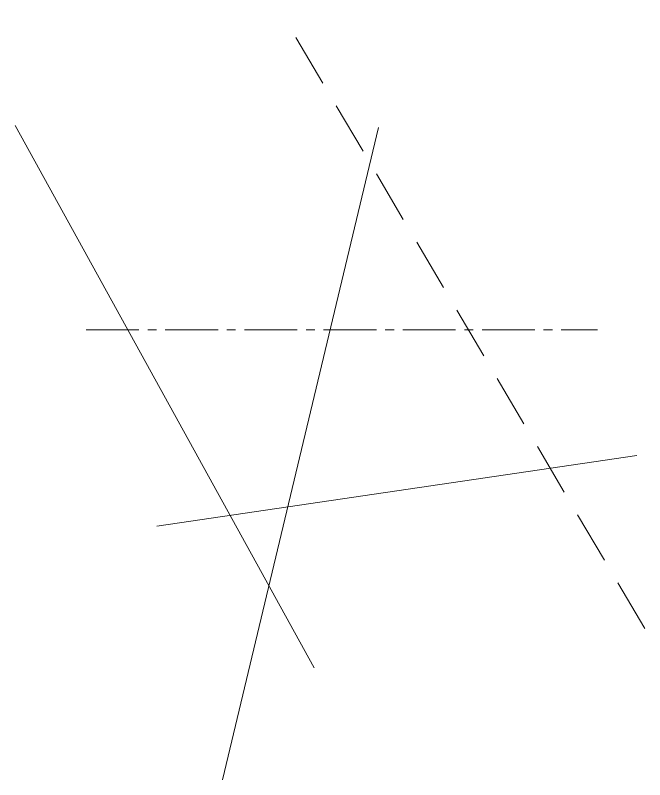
# Model space of a CAD drawing. Header units: millimetres. Extents: x 108 to 2419, y -459 to 1780.
# Drawn here: x 1138 to 1365.1, y 1024 to 1299.9 of the extents above; entities that cross this region are included whole.
import ezdxf

# ---------------------------------------------------------------- set-up
doc = ezdxf.new("R2010")
doc.units = ezdxf.units.MM
doc.linetypes.add('CENTER2', pattern=[28.575, 19.05, -3.175, 3.175, -3.175])
doc.linetypes.add('DASHED2', pattern=[9.525, 6.35, -3.175])
for name, color, linetype, lineweight in [('cen', 2, 'CENTER2', 20), ('DIM', 2, 'Continuous', 20), ('HATCH', 2, 'Continuous', 20), ('hid', 2, 'DASHED2', 20), ('Nom', 6, 'Continuous', 20)]:
    doc.layers.add(name, color=color, linetype=linetype, lineweight=lineweight)

msp = doc.modelspace()

# ---------------------------------------------------------------- linework, layer by layer
at = {"layer": 'cen'}
msp.add_line((1163.55, 1186.41), (1348.1, 1186.41), dxfattribs=at)
at = {"layer": 'DIM'}
msp.add_line((1245.89, 1064.39), (1138, 1260.19), dxfattribs=at)
at = {"layer": 'HATCH'}
msp.add_line((1189.11, 1115.47), (1362.3, 1141), dxfattribs=at)
at = {"layer": 'hid', "ltscale": 3}
msp.add_line((1365.14, 1078.57), (1234.53, 1299.92), dxfattribs=at)
at = {"layer": 'Nom'}
msp.add_line((1212.81, 1023.96), (1269.08, 1259.46), dxfattribs=at)

doc.saveas('drawing.dxf')
